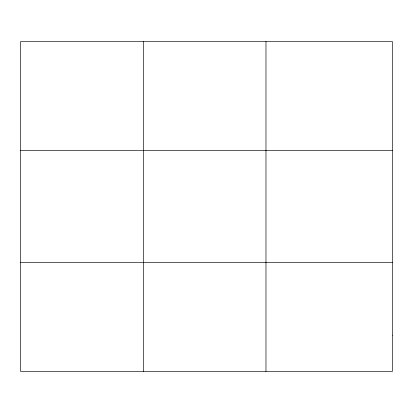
<?xml version="1.0" encoding="UTF-8"?>
<svg xmlns="http://www.w3.org/2000/svg" width="413" height="413" viewBox="0 0 413 413"><rect width="100%" height="100%" fill="white"/><g stroke="black" fill="none" stroke-linecap="round" stroke-linejoin="round"><path stroke-width="0.62" d="M143.311 371.473L143.311 41.527M265.972 371.473L265.972 41.527M20.65 150.409L392.35 150.409M20.65 262.591L392.35 262.591M392.35 335.18L392.35 371.473L20.65 371.473L20.65 41.527L392.35 41.527L392.35 335.18"/></g></svg>
